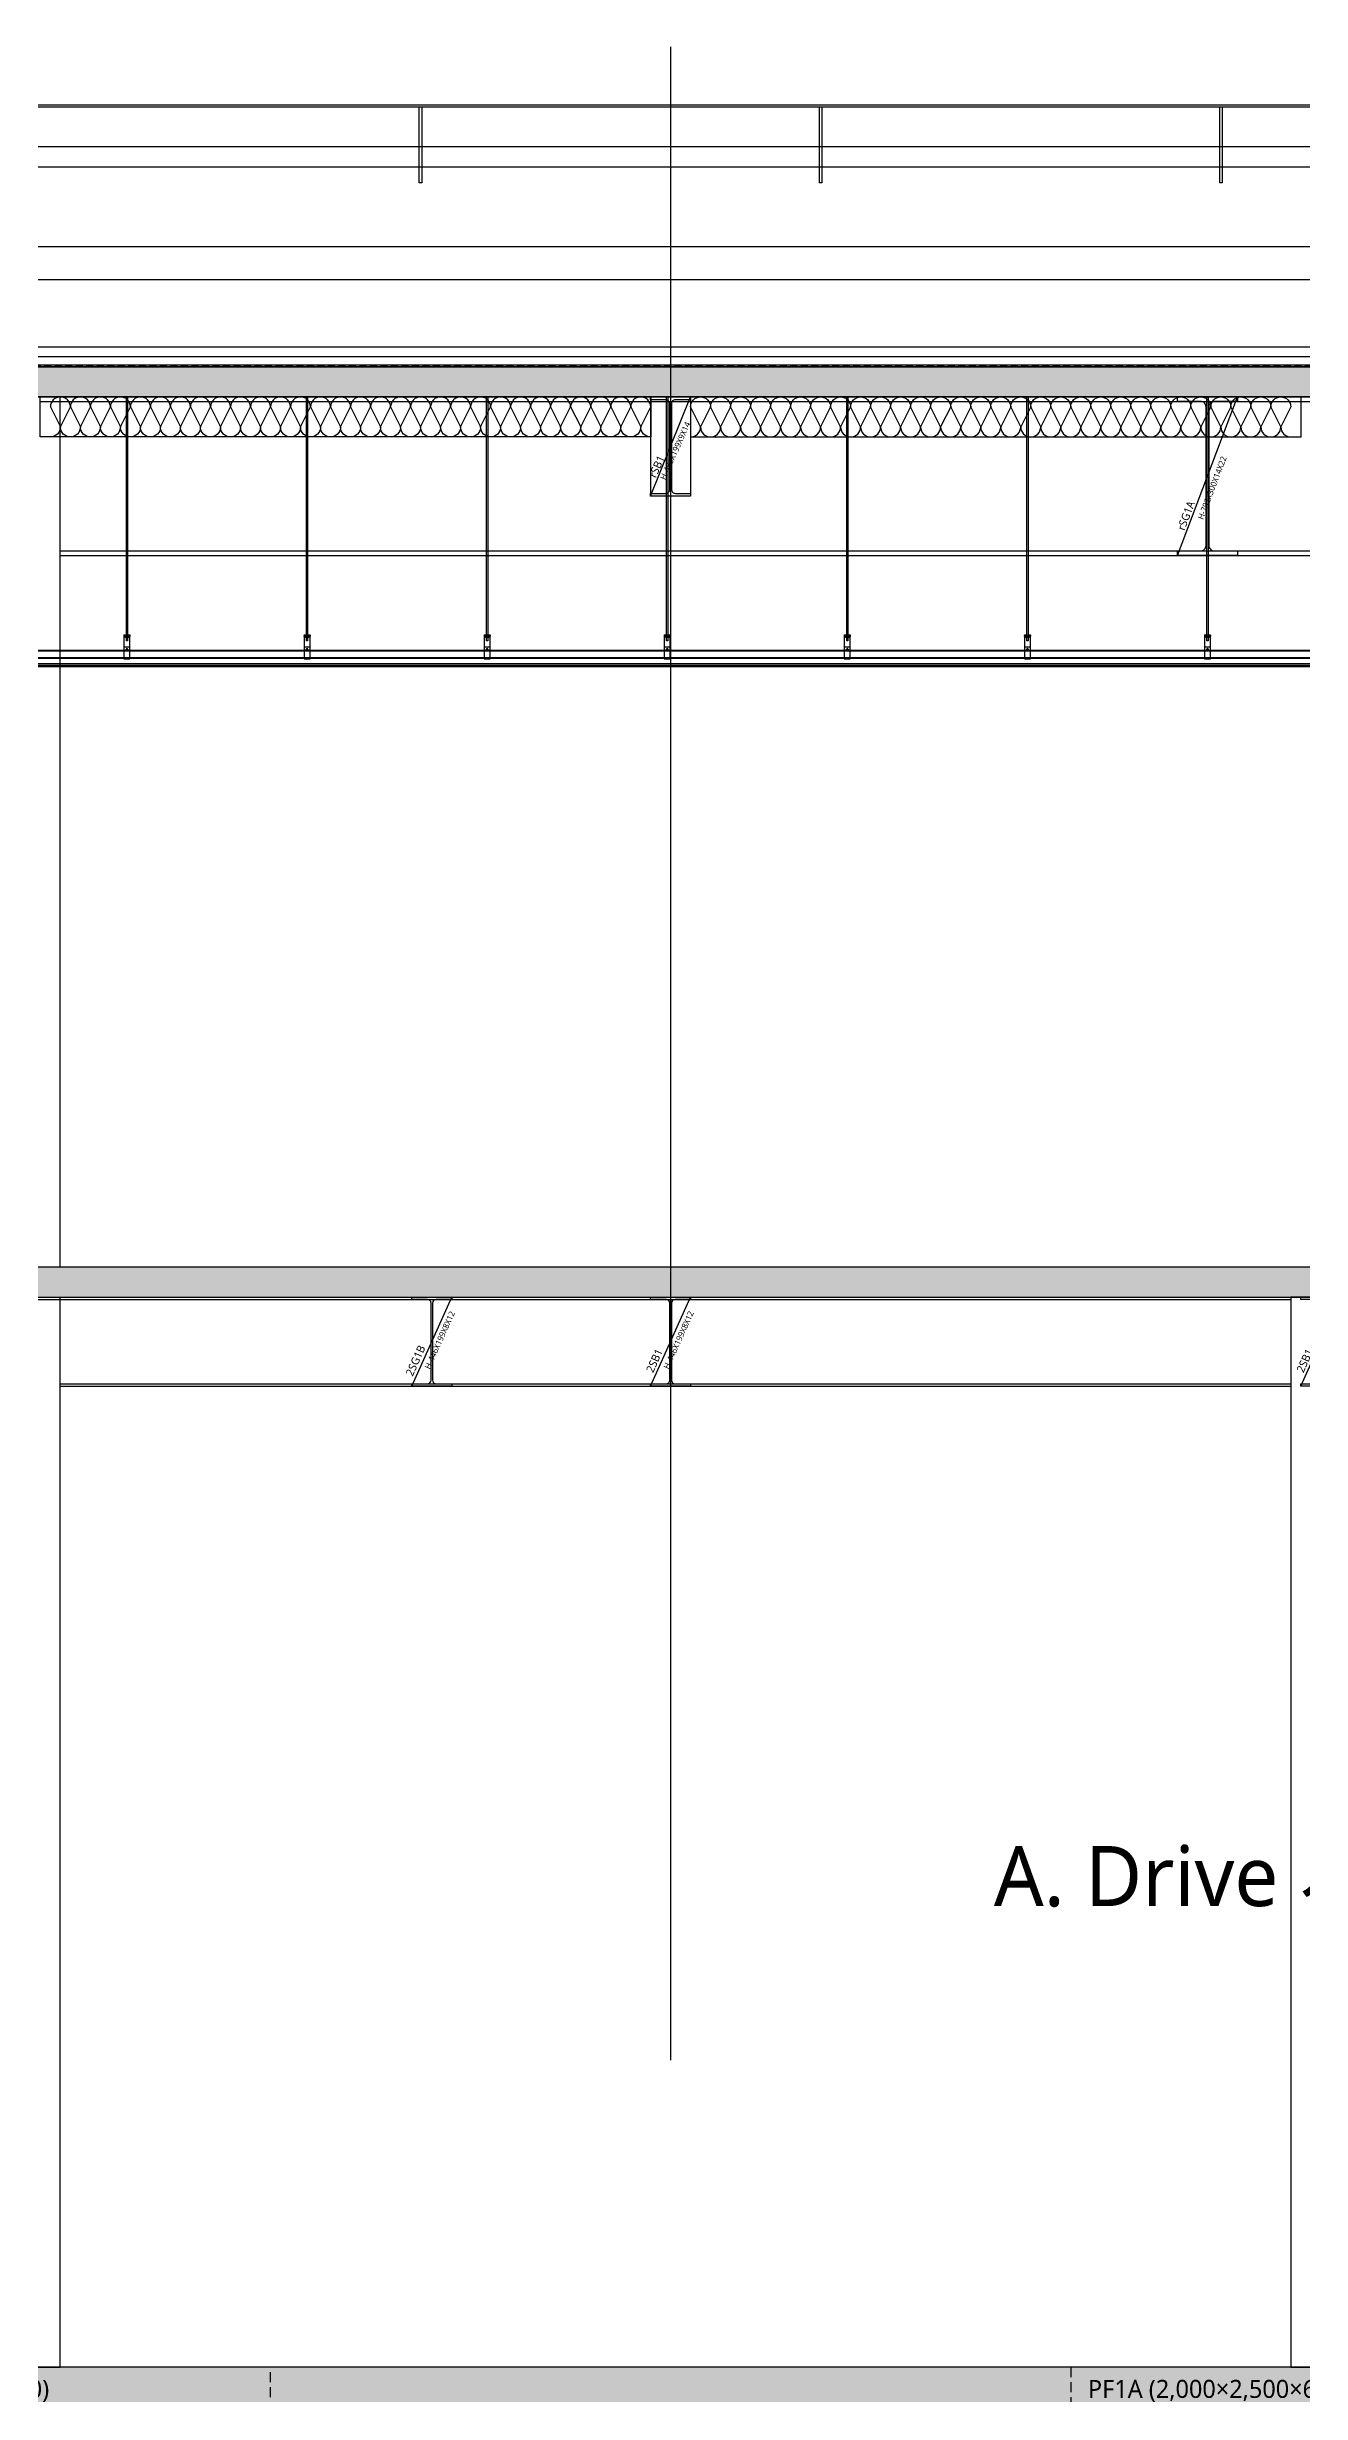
# Model space of a CAD drawing. Header units: millimetres. Extents: x 0 to 672800, y 0 to 118800.
# Drawn here: x 239583 to 245851, y 71865 to 83595 of the extents above; entities that cross this region are included whole.
import ezdxf
from ezdxf.enums import TextEntityAlignment as Align

# ---------------------------------------------------------------- set-up
doc = ezdxf.new("R2010")
doc.units = ezdxf.units.MM
doc.header["$LTSCALE"] = 200
doc.linetypes.add('CEN-GAUN', pattern=[32.2, 30, -1, 0.2, -1])
doc.linetypes.add('HIDDEN', pattern=[0.375, 0.25, -0.125])
doc.layers.get('DEFPOINTS').update_dxf_attribs({"color": 137})
for name, color, linetype in [('0-S-col', 4, 'Continuous'), ('01단열재', 252, 'Continuous'), ('09GIRDER', 2, 'Continuous'), ('0파일', 251, 'HIDDEN'), ('3', 3, 'Continuous'), ('5기초', 5, 'HIDDEN'), ('5기초버림콘크리트', 251, 'HIDDEN'), ('5핸드레일', 5, 'Continuous'), ('6ELE', 6, 'Continuous'), ('6방수', 6, 'HIDDEN'), ('8ELE', 8, 'Continuous'), ('A-CON', 2, 'Continuous'), ('CEILING', 6, 'Continuous'), ('CEN', 1, 'CEN-GAUN'), ('ELE-STL', 252, 'Continuous'), ('HAT-254', 254, 'Continuous'), ('HAT-INS', 252, 'Continuous'), ('S-253', 252, 'Continuous'), ('SEC-5', 6, 'Continuous'), ('X-ER', 15, 'ER-X')]:
    doc.layers.add(name, color=color, linetype=linetype)
doc.layers.add('TXT-1', color=137, linetype='Continuous', plot=False)
doc.styles.get("Standard").update_dxf_attribs({"font": 'arial.ttf'})
doc.styles.add('스타일1', font='malgun.ttf')
doc.linetypes.add('ER-X', pattern='A,10,-0.8,["X",Standard,S=0.6,R=0,X=-0.15,Y=-0.3],-0.8', length=11.6)

# ---------------------------------------------------------------- blocks, each defined once
blk = doc.blocks.new('*U277')
at = {"layer": 'HAT-INS'}
for points in [[(0, 0, 0.414214), (0.25, 0.25), (0, 0.75, -1), (0.5, 0.75), (0.25, 0.25, 0.414214), (0.5, 0)], [(0.5, 0, 0.414214), (0.75, 0.25), (0.5, 0.75, -1), (1, 0.75), (0.75, 0.25, 0.414214), (1, 0)], [(1, 0, 0.414214), (1.25, 0.25), (1, 0.75, -1), (1.5, 0.75), (1.25, 0.25, 0.414214), (1.5, 0)], [(1.5, 0, 0.414214), (1.75, 0.25), (1.5, 0.75, -1), (2, 0.75), (1.75, 0.25, 0.414214), (2, 0)], [(2, 0, 0.414214), (2.25, 0.25), (2, 0.75, -1), (2.5, 0.75), (2.25, 0.25, 0.414214), (2.5, 0)], [(2.5, 0, 0.414214), (2.75, 0.25), (2.5, 0.75, -1), (3, 0.75), (2.75, 0.25, 0.414214), (3, 0)], [(3, 0, 0.414214), (3.25, 0.25), (3, 0.75, -1), (3.5, 0.75), (3.25, 0.25, 0.414214), (3.5, 0)], [(3.5, 0, 0.414214), (3.75, 0.25), (3.5, 0.75, -1), (4, 0.75), (3.75, 0.25, 0.414214), (4, 0)], [(4, 0, 0.414214), (4.25, 0.25), (4, 0.75, -1), (4.5, 0.75), (4.25, 0.25, 0.414214), (4.5, 0)], [(4.5, 0, 0.414214), (4.75, 0.25), (4.5, 0.75, -1), (5, 0.75), (4.75, 0.25, 0.414214), (5, 0)], [(5, 0, 0.414214), (5.25, 0.25), (5, 0.75, -1), (5.5, 0.75), (5.25, 0.25, 0.414214), (5.5, 0)], [(5.5, 0, 0.414214), (5.75, 0.25), (5.5, 0.75, -1), (6, 0.75), (5.75, 0.25, 0.414214), (6, 0)], [(6, 0, 0.414214), (6.25, 0.25), (6, 0.75, -1), (6.5, 0.75), (6.25, 0.25, 0.414214), (6.5, 0)], [(6.5, 0, 0.414214), (6.75, 0.25), (6.5, 0.75, -1), (7, 0.75), (6.75, 0.25, 0.414214), (7, 0)], [(7, 0, 0.414214), (7.25, 0.25), (7, 0.75, -1), (7.5, 0.75), (7.25, 0.25, 0.414214), (7.5, 0)], [(7.5, 0, 0.414214), (7.75, 0.25), (7.5, 0.75, -1), (8, 0.75), (7.75, 0.25, 0.414214), (8, 0)], [(8, 0, 0.414214), (8.25, 0.25), (8, 0.75, -1), (8.5, 0.75), (8.25, 0.25, 0.414214), (8.5, 0)], [(8.5, 0, 0.414214), (8.75, 0.25), (8.5, 0.75, -1), (9, 0.75), (8.75, 0.25, 0.414214), (9, 0)], [(9, 0, 0.414214), (9.25, 0.25), (9, 0.75, -1), (9.5, 0.75), (9.25, 0.25, 0.414214), (9.5, 0)], [(9.5, 0, 0.414214), (9.75, 0.25), (9.5, 0.75, -1), (10, 0.75), (9.75, 0.25, 0.414214), (10, 0)], [(10, 0, 0.414214), (10.25, 0.25), (10, 0.75, -1), (10.5, 0.75), (10.25, 0.25, 0.414214), (10.5, 0)], [(10.5, 0, 0.414214), (10.75, 0.25), (10.5, 0.75, -1), (11, 0.75), (10.75, 0.25, 0.414214), (11, 0)], [(11, 0, 0.414214), (11.25, 0.25), (11, 0.75, -1), (11.5, 0.75), (11.25, 0.25, 0.414214), (11.5, 0)], [(11.5, 0, 0.414214), (11.75, 0.25), (11.5, 0.75, -1), (12, 0.75), (11.75, 0.25, 0.414214), (12, 0)], [(12, 0, 0.414214), (12.25, 0.25), (12, 0.75, -1), (12.5, 0.75), (12.25, 0.25, 0.414214), (12.5, 0)], [(12.5, 0, 0.414214), (12.75, 0.25), (12.5, 0.75, -1), (13, 0.75), (12.75, 0.25, 0.414214), (13, 0)], [(13, 0, 0.414214), (13.25, 0.25), (13, 0.75, -1), (13.5, 0.75), (13.25, 0.25, 0.414214), (13.5, 0)], [(13.5, 0, 0.414214), (13.75, 0.25), (13.5, 0.75, -1), (14, 0.75), (13.75, 0.25, 0.414214), (14, 0)], [(14, 0, 0.414214), (14.25, 0.25), (14, 0.75, -1), (14.5, 0.75), (14.25, 0.25, 0.414214), (14.5, 0)], [(14.5, 0, 0.414214), (14.75, 0.25), (14.5, 0.75, -1), (15, 0.75), (14.75, 0.25, 0.414214), (15, 0)]]:
    blk.add_lwpolyline(points, format="xyb", dxfattribs=at)
blk = doc.blocks.new('pile(500)-section')
at = {"layer": '0파일'}
for p, q in [((-250, 0), (-250, -714)), ((-250, 0), (250, 0)), ((250, 0), (250, -739))]:
    blk.add_line(p, q, dxfattribs=at)
for points in [[(-250, -714, -0.201908), (0, -725, 0.417045), (250, -739)], [(-250, -714, 0.379922), (0, -725)]]:
    blk.add_lwpolyline(points, format="xyb", dxfattribs=at)
blk = doc.blocks.new('S-PF1A-S2')
at = {"layer": '5기초'}
blk.add_lwpolyline([(-1250, 0), (-1250, -600), (1250, -600), (1250, 0)], close=True, dxfattribs=at)
at = {"layer": '5기초버림콘크리트'}
blk.add_lwpolyline([(1250, -600), (-1350, -600), (-1350, -660), (1350, -660), (1350, -600), (1250, -600)], dxfattribs=at)
at = {"layer": '0파일'}
blk.add_blockref('pile(500)-section', (0, -500), dxfattribs=at)
at = {"layer": 'DEFPOINTS', "style": '스타일1'}
blk.add_text('PF1A (2,000×2,500×600)', height=90, dxfattribs=at).set_placement((-510, -109), align=Align.MIDDLE_CENTER)
blk = doc.blocks.new('SG-2SB1')
at = {"layer": '09GIRDER'}
blk.add_lwpolyline([(-100, -434), (-22, -434, 0.414214), (-4, -416), (-4, -30, 0.414214), (-22, -12), (-100, -12), (-100, 0), (100, 0), (100, -12), (22, -12, 0.414214), (4, -30), (4, -416, 0.414214), (22, -434), (100, -434), (100, -446), (-100, -446)], format="xyb", close=True, dxfattribs=at)
at = {"layer": 'DEFPOINTS'}
blk.add_line((-100, -446), (100, 0), dxfattribs=at)
at = {"layer": 'DEFPOINTS', "style": '스타일1'}
for s, height, p in [('H-446X199X8X12', 30, (40, -215)), ('2SB1', 40, (-81, -318, 0))]:
    blk.add_text(s, height=height, rotation=65.9541, dxfattribs=at).set_placement(p, align=Align.MIDDLE_CENTER)
blk = doc.blocks.new('SG-rSB1')
at = {"layer": '09GIRDER', "flags": 128}
blk.add_lwpolyline([(-100, -496), (-100, -482), (-24, -482, 0.414214), (-4, -462), (-4, -34, 0.414214), (-24, -14), (-100, -14), (-100, 0), (100, 0), (100, -14), (24, -14, 0.414214), (4, -34), (4, -462, 0.414214), (24, -482), (100, -482), (100, -496)], format="xyb", close=True, dxfattribs=at)
at = {"layer": 'DEFPOINTS'}
blk.add_line((-100, -496), (100, 0), dxfattribs=at)
at = {"layer": 'DEFPOINTS', "style": '스타일1'}
for s, height, p in [('H-496X199X9X14', 30, (23, -269)), ('rSB1', 40, (-69, -348, 0))]:
    blk.add_text(s, height=height, rotation=65.9541, dxfattribs=at).set_placement(p, align=Align.MIDDLE_CENTER)
blk = doc.blocks.new('*U397')
at = {"color": 8}
for p, q in [((326, 66), (23590, 66)), ((326, 63), (23590, 63)), ((326, 29), (23590, 29)), ((326, 26), (23590, 26)), ((4440, 84), (4410, 84)), ((4432, 72), (4418, 72)), ((4425, 78), (4425, 66)), ((5340, 84), (5310, 84)), ((5332, 72), (5318, 72)), ((5325, 78), (5325, 66)), ((6240, 84), (6210, 84)), ((6232, 72), (6218, 72)), ((6225, 78), (6225, 66)), ((7140, 84), (7110, 84)), ((7132, 72), (7118, 72)), ((7125, 78), (7125, 66)), ((8040, 84), (8010, 84)), ((8032, 72), (8018, 72)), ((8025, 78), (8025, 66)), ((8940, 84), (8910, 84)), ((8932, 72), (8918, 72)), ((8925, 78), (8925, 66)), ((9840, 84), (9810, 84)), ((9832, 72), (9818, 72)), ((9825, 78), (9825, 66))]:
    blk.add_line(p, q, dxfattribs=at)
at = {"color": 1}
for p, q in [((336, -1), (23580, -1)), ((336, -8), (23580, -8)), ((336, -16), (23580, -16))]:
    blk.add_line(p, q, dxfattribs=at)
at = {"color": 8}
for points in [[(4422, 1334), (4422, 114), (4428, 114), (4428, 1334)], [(5322, 1334), (5322, 114), (5328, 114), (5328, 1334)], [(6222, 1334), (6222, 114), (6228, 114), (6228, 1334)], [(7122, 1334), (7122, 114), (7128, 114), (7128, 1334)], [(8022, 1334), (8022, 114), (8028, 114), (8028, 1334)], [(8922, 1334), (8922, 114), (8928, 114), (8928, 1334)], [(9822, 1334), (9822, 114), (9828, 114), (9828, 1334)], [(4440, 143), (4439, 145), (4411, 145), (4410, 143), (4410, 138), (4411, 136), (4439, 136), (4440, 138), (4410, 138)], [(4416, 136), (4416, 131), (4434, 131), (4434, 136)], [(5340, 143), (5339, 145), (5311, 145), (5310, 143), (5310, 138), (5311, 136), (5339, 136), (5340, 138), (5310, 138)], [(5316, 136), (5316, 131), (5334, 131), (5334, 136)], [(6240, 143), (6239, 145), (6211, 145), (6210, 143), (6210, 138), (6211, 136), (6239, 136), (6240, 138), (6210, 138)], [(6216, 136), (6216, 131), (6234, 131), (6234, 136)], [(7140, 143), (7139, 145), (7111, 145), (7110, 143), (7110, 138), (7111, 136), (7139, 136), (7140, 138), (7110, 138)], [(7116, 136), (7116, 131), (7134, 131), (7134, 136)], [(8040, 143), (8039, 145), (8011, 145), (8010, 143), (8010, 138), (8011, 136), (8039, 136), (8040, 138), (8010, 138)], [(8016, 136), (8016, 131), (8034, 131), (8034, 136)], [(8940, 143), (8939, 145), (8911, 145), (8910, 143), (8910, 138), (8911, 136), (8939, 136), (8940, 138), (8910, 138)], [(8916, 136), (8916, 131), (8934, 131), (8934, 136)], [(9840, 143), (9839, 145), (9811, 145), (9810, 143), (9810, 138), (9811, 136), (9839, 136), (9840, 138), (9810, 138)], [(9816, 136), (9816, 131), (9834, 131), (9834, 136)]]:
    blk.add_lwpolyline(points, dxfattribs=at)
for points in [[(4410, 143), (4440, 143), (4440, 24), (4410, 24)], [(5310, 143), (5340, 143), (5340, 24), (5310, 24)], [(6210, 143), (6240, 143), (6240, 24), (6210, 24)], [(7110, 143), (7140, 143), (7140, 24), (7110, 24)], [(8010, 143), (8040, 143), (8040, 24), (8010, 24)], [(8910, 143), (8940, 143), (8940, 24), (8910, 24)], [(9810, 143), (9840, 143), (9840, 24), (9810, 24)]]:
    blk.add_lwpolyline(points, close=True, dxfattribs=at)
for centre, radius in [((4425, 72), 4.25), ((4425, 72), 3.25), ((5325, 72), 4.25), ((5325, 72), 3.25), ((6225, 72), 4.25), ((6225, 72), 3.25), ((7125, 72), 4.25), ((7125, 72), 3.25), ((8025, 72), 4.25), ((8025, 72), 3.25), ((8925, 72), 4.25), ((8925, 72), 3.25), ((9825, 72), 4.25), ((9825, 72), 3.25)]:
    blk.add_circle(centre, radius, dxfattribs=at)
blk = doc.blocks.new('R-HAND2')
at = {"layer": '5핸드레일'}
blk.add_lwpolyline([(-6, 451), (6, 451), (6, 70), (-6, 70)], close=True, dxfattribs=at)

msp = doc.modelspace()

# ---------------------------------------------------------------- hatches: boundary and pattern name
at = {"layer": 'HAT-254'}
h = msp.add_hatch(color=256, dxfattribs=at)
h.dxf.hatch_style = 1
h.paths.add_polyline_path([(252550, 81844.9), (252550, 82594.9), (252400, 82594.9), (252400, 82444.9), (252250, 82414.9), (252250, 82294.9), (252430, 82294.9), (252400, 82254.9), (252400, 81994.9), (222860, 81994.9), (222860, 82254.9), (222830, 82294.9), (223010, 82294.9), (223010, 82414.9), (222860, 82444.9), (222860, 82594.9), (222710, 82594.9), (222710, 81994.9), (222275, 81994.9), (222275, 81844.9)])
h = msp.add_hatch(color=256, dxfattribs=at)
h.dxf.hatch_style = 1
h.paths.add_polyline_path([(252885, 77494.9), (222025, 77494.9), (222025, 77344.9), (252885, 77344.9)])
h = msp.add_hatch(color=256, dxfattribs=at)
h.dxf.hatch_style = 1
h.paths.add_polyline_path([(223900, 71744.9), (237325, 71744.9), (243075, 71744.9), (252350, 71744.9), (252350, 71294.9), (252450, 71294.9), (252450, 69294.9), (252750, 69294.9), (252750, 71994.9), (223650, 71994.9), (223650, 70794.9), (209550, 70794.9), (209550, 71994.9), (209150, 71994.9), (209150, 71744.9), (209150, 70294.9), (223900, 70294.9)])

# ---------------------------------------------------------------- linework, layer by layer
at = {"layer": '0-S-col', "color": 8}
for points in [[(239650, 77494.9), (239650, 81844.9), (239250, 81844.9), (239250, 77494.9)], [(239250, 77344.9), (239250, 71994.9), (239650, 71994.9), (239650, 77344.9)]]:
    msp.add_lwpolyline(points, dxfattribs=at)
msp.add_lwpolyline([(245800, 71994.9), (246100, 71994.9), (246100, 77344.9), (245800, 77344.9)], close=True, dxfattribs=at)
at = {"layer": '01단열재'}
for points in [[(242600.5, 81844.9), (242600.5, 81644.9), (239549.5, 81644.9), (239549.5, 81844.9)], [(242799.5, 81844.9), (242799.5, 81644.9), (245850.5, 81644.9), (245850.5, 81844.9)]]:
    msp.add_lwpolyline(points, dxfattribs=at)
at = {"layer": '3'}
msp.add_line((222920, 82094.9), (252340, 82094.9), dxfattribs=at)
at = {"layer": '5핸드레일'}
for p, q in [((222944, 83305.4), (252214, 83304.9)), ((222944, 83295.9), (252214, 83295.9))]:
    msp.add_line(p, q, dxfattribs=at)
at = {"layer": '6ELE'}
msp.add_lwpolyline([(252915, 83094.9), (230450, 83094.9), (230450, 82994.9)], dxfattribs=at)
at = {"layer": '6방수', "ltscale": 0.7}
msp.add_lwpolyline([(222836.3, 82294.9), (222865, 82256.6), (222865, 82009.9), (222875, 81999.9), (252385, 81999.9), (252395, 82009.9), (252395, 82256.6), (252423.7, 82294.9)], dxfattribs=at)
at = {"layer": '8ELE'}
for p, q in [((252400, 82594.9), (222885, 82594.9)), ((252230, 82431.1), (230480, 82431.1))]:
    msp.add_line(p, q, dxfattribs=at)
for points in [[(230480, 82994.9), (252305, 82994.9)], [(222842.5, 82294.9), (222870, 82258.3), (222870, 82014.9), (222880, 82004.9), (252380, 82004.9), (252390, 82014.9), (252390, 82258.3), (252417.5, 82294.9)]]:
    msp.add_lwpolyline(points, dxfattribs=at)
at = {"layer": 'A-CON'}
msp.add_lwpolyline([(252550, 82594.9), (252400, 82594.9), (252400, 82444.9), (252250, 82414.9), (252250, 82294.9), (252430, 82294.9), (252400, 82254.9), (252400, 81994.9), (222860, 81994.9), (222860, 82254.9), (222830, 82294.9), (223010, 82294.9), (223010, 82414.9), (222860, 82444.9), (222860, 82594.9), (222710, 82594.9), (222710, 81994.9), (222275, 81994.9), (222275, 81844.9), (252550, 81844.9)], close=True, dxfattribs=at)
for points in [[(222860, 81994.9), (252400, 81994.9), (252400, 82254.9), (252430, 82294.9), (252250, 82294.9), (252250, 82414.9), (252400, 82444.9), (252400, 82594.9), (252550, 82594.9), (252550, 81844.9), (222275, 81844.9)], [(222025, 77344.9), (252885, 77344.9), (252885, 77494.9), (222025, 77494.9)], [(243075, 71744.9), (252350, 71744.9), (252350, 71294.9), (252450, 71294.9), (252450, 69294.9), (252750, 69294.9), (252750, 71994.9), (223650, 71994.9), (223650, 70794.9), (209550, 70794.9), (209550, 71994.9), (209150, 71994.9), (209150, 71744.9), (209150, 71744.9), (209150, 70294.9), (223900, 70294.9), (223900, 71744.9), (243075, 71744.9)]]:
    msp.add_lwpolyline(points, dxfattribs=at)
at = {"layer": 'CEN'}
for p, q in [((289650, 81994.9), (204450, 81994.9)), ((289650, 77494.9), (204450, 77494.9)), ((289650, 71994.9), (204450, 71994.9))]:
    msp.add_line(p, q, dxfattribs=at)
at = {"layer": 'DEFPOINTS'}
for p, q in [((242700, 83594.9), (242700, 73528.7)), ((245232.6, 81052.9), (245532.6, 81844.9)), ((241407.1, 76898.9), (241606.1, 77344.9))]:
    msp.add_line(p, q, dxfattribs=at)
at = {"layer": 'DEFPOINTS', "flags": 128}
msp.add_lwpolyline([(245232.6, 81052.9), (245232.6, 81074.9), (245347.6, 81074.9, 0.4142136), (245375.6, 81102.9), (245375.6, 81794.9, 0.4142136), (245347.6, 81822.9), (245232.6, 81822.9), (245232.6, 81844.9), (245532.6, 81844.9), (245532.6, 81822.9), (245417.6, 81822.9, 0.4142136), (245389.6, 81794.9), (245389.6, 81102.9, 0.4142136), (245417.6, 81074.9), (245532.6, 81074.9), (245532.6, 81052.9)], format="xyb", close=True, dxfattribs=at)
at = {"layer": 'DEFPOINTS'}
msp.add_lwpolyline([(241407.1, 76910.9), (241484.6, 76910.9, 0.4142136), (241502.6, 76928.9), (241502.6, 77314.9, 0.4142136), (241484.6, 77332.9), (241407.1, 77332.9), (241407.1, 77344.9), (241606.1, 77344.9), (241606.1, 77332.9), (241528.6, 77332.9, 0.4142136), (241510.6, 77314.9), (241510.6, 76928.9, 0.4142136), (241528.6, 76910.9), (241606.1, 76910.9), (241606.1, 76898.9), (241407.1, 76898.9)], format="xyb", close=True, dxfattribs=at)
at = {"layer": 'ELE-STL'}
for p, q in [((239549.5, 81822.9), (252275, 81822.9)), ((239650, 81074.9), (252250, 81074.9)), ((239650, 81052.9), (252250, 81052.9)), ((222650, 77332.9), (245800, 77332.9)), ((239650, 76910.9), (245800, 76910.9)), ((239650, 76898.9), (245800, 76898.9))]:
    msp.add_line(p, q, dxfattribs=at)
msp.add_lwpolyline([(242600.5, 81844.9), (242799.5, 81844.9), (242799.5, 81348.9), (242600.5, 81348.9)], close=True, dxfattribs=at)
at = {"layer": 'SEC-5'}
msp.add_line((222910, 81994.9), (252350, 81994.9), dxfattribs=at)
at = {"layer": 'X-ER', "color": 15, "ltscale": 0.2}
msp.add_lwpolyline([(252340, 82044.9), (222920, 82044.9)], dxfattribs=at)

# ---------------------------------------------------------------- block references
at = {"layer": '5핸드레일'}
for p in [(241450, 82844.9), (243450, 82844.9), (245450, 82844.9)]:
    msp.add_blockref('R-HAND2', p, dxfattribs=at)
at = {"layer": 'CEILING', "lineweight": -3, "xscale": -1}
msp.add_blockref('*U397', (249808.1, 80510.9), dxfattribs=at)
at = {"layer": 'HAT-INS', "yscale": 200, "zscale": 200}
for p, xscale in [((242600.5, 81644.9), -200), ((242799.5, 81644.9), 200)]:
    msp.add_blockref('*U277', p, dxfattribs=dict(at, xscale=xscale))
at = {"layer": 'S-253'}
for name, p in [('SG-rSB1', (242700, 81844.9)), ('SG-2SB1', (242700, 77344.9)), ('SG-2SB1', (245950, 77344.9)), ('S-PF1A-S2', (239450, 71994.9)), ('S-PF1A-S2', (245950, 71994.9))]:
    msp.add_blockref(name, p, dxfattribs=at)

# ---------------------------------------------------------------- texts
at = {"layer": 'DEFPOINTS', "style": '스타일1'}
for s, height, rotation, p in [('H-792X300X14X22', 30, 69.25392, (245406.3, 81390.4)), ('rSG1A', 40, 69.25392, (245275.6, 81251.6, 0)), ('H-446X199X8X12', 30, 65.95413, (241546.4, 77129.5)), ('2SG1B', 40, 65.95413, (241425.2, 77027, 0))]:
    msp.add_text(s, height=height, rotation=rotation, dxfattribs=at).set_placement(p, align=Align.MIDDLE_CENTER)
at = {"layer": 'TXT-1', "style": '스타일1'}
msp.add_text('A. Drive 시험실', height=300, dxfattribs=at).set_placement((245642, 74449.6), align=Align.MIDDLE_CENTER)

doc.saveas('drawing.dxf')
